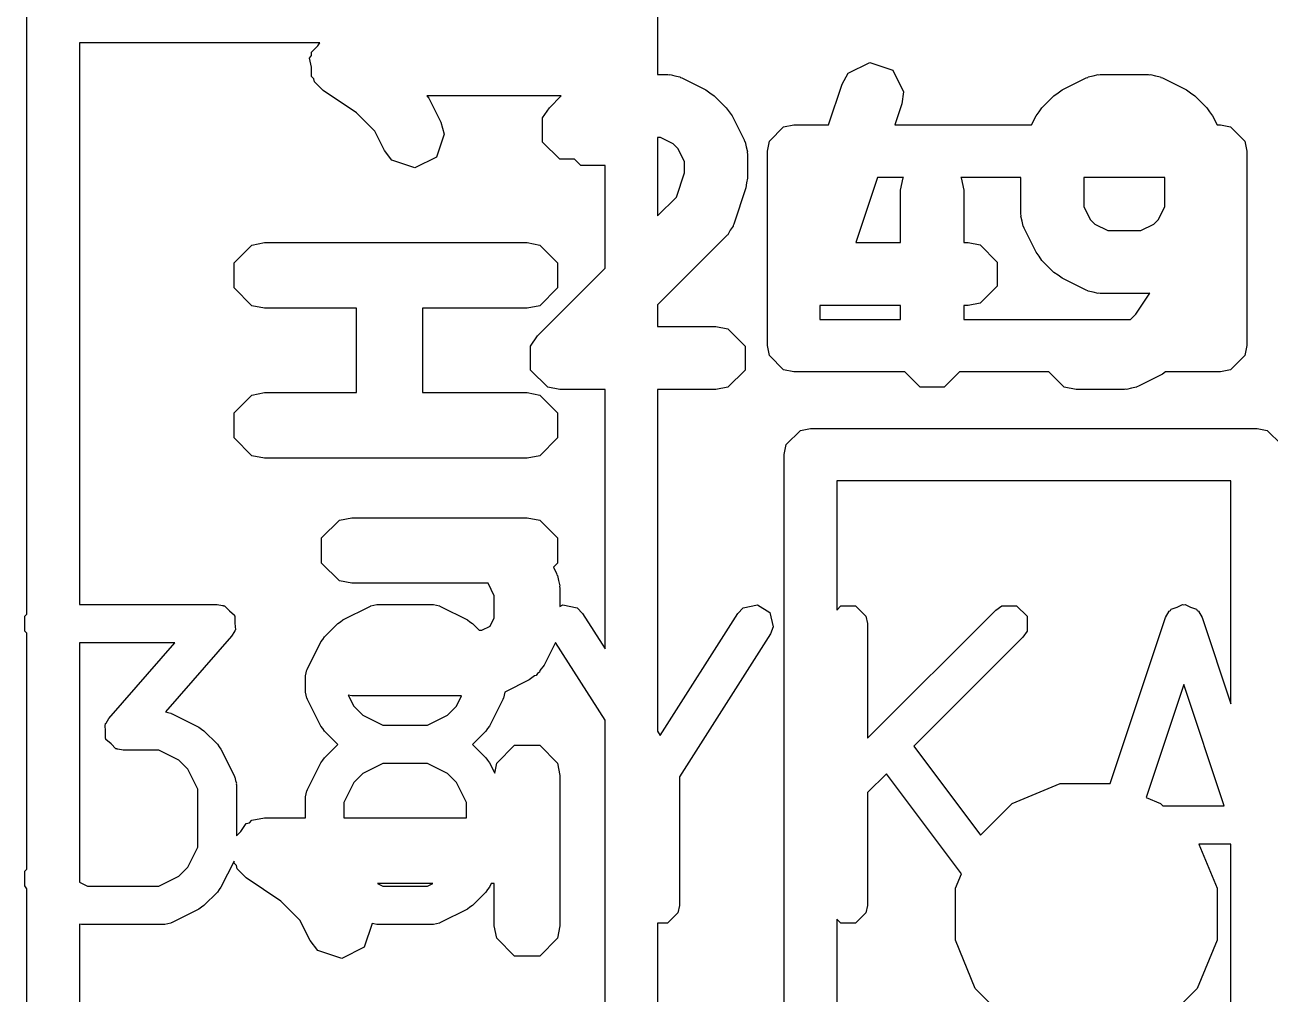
# Model space of a CAD drawing. Extents: x 95.1 to 121.9, y -82.3 to -63.1.
# Drawn here: x 107.986 to 110.355, y -77.861 to -76.016 of the extents above; entities that cross this region are included whole.
import ezdxf

# ---------------------------------------------------------------- set-up
doc = ezdxf.new("R2010")
doc.units = 0
doc.layers.add('BLACK', color=7, linetype='CONTINUOUS')

msp = doc.modelspace()

# ---------------------------------------------------------------- linework, layer by layer
at = {"layer": 'BLACK', "linetype": 'CONTINUOUS'}
for p, q in [((107.99, -77.138133), (107.99, -76)), ((109.19, -76), (109.19, -76.110417)), ((108.09, -76.05), (108.09, -77.119365)), ((108.547622, -76.05), (108.09, -76.05)), ((108.543737, -76.055827), (108.547622, -76.05)), ((108.527957, -76.079498), (108.531384, -76.074357)), ((108.531384, -76.068181), (108.543737, -76.055827)), ((108.531384, -76.074357), (108.531384, -76.068181)), ((108.531384, -76.096631), (108.527957, -76.079498)), ((108.531384, -76.114103), (108.531384, -76.096631)), ((109.552816, -76.108248), (109.59389, -76.087711)), ((109.59389, -76.087711), (109.637455, -76.102233)), ((108.535752, -76.118471), (108.531384, -76.114103)), ((108.536964, -76.124529), (108.535752, -76.118471)), ((108.553535, -76.141065), (108.536964, -76.124529)), ((109.19, -76.110417), (109.209571, -76.110417)), ((109.209571, -76.110417), (109.212518, -76.111003)), ((109.212518, -76.111003), (109.213824, -76.110568)), ((109.213824, -76.110568), (109.223097, -76.113107)), ((109.223097, -76.113107), (109.232532, -76.114984)), ((109.232532, -76.114984), (109.233505, -76.115957)), ((109.233505, -76.115957), (109.236403, -76.116751)), ((109.236403, -76.116751), (109.282119, -76.139608)), ((109.541222, -76.128586), (109.552816, -76.108248)), ((109.637455, -76.102233), (109.657992, -76.143307)), ((109.959882, -76.139608), (110.005597, -76.116751)), ((110.005597, -76.116751), (110.008494, -76.115957)), ((110.008494, -76.115957), (110.009468, -76.114984)), ((110.009468, -76.114984), (110.018902, -76.113107)), ((110.018902, -76.113107), (110.028176, -76.110568)), ((110.028176, -76.110568), (110.029481, -76.111003)), ((110.029481, -76.111003), (110.032429, -76.110417)), ((110.032429, -76.110417), (110.123857, -76.110417)), ((110.123857, -76.110417), (110.126804, -76.111003)), ((110.126804, -76.111003), (110.12811, -76.110568)), ((110.12811, -76.110568), (110.137383, -76.113107)), ((110.137383, -76.113107), (110.146818, -76.114984)), ((110.146818, -76.114984), (110.147791, -76.115957)), ((110.147791, -76.115957), (110.150689, -76.116751)), ((110.150689, -76.116751), (110.196405, -76.139608)), ((108.617161, -76.183482), (108.553535, -76.141065)), ((109.282119, -76.139608), (109.289724, -76.14551)), ((109.289724, -76.14551), (109.297712, -76.150848)), ((109.515217, -76.2066), (109.541222, -76.128586)), ((109.657992, -76.143307), (109.655064, -76.166534)), ((109.944288, -76.150847), (109.952285, -76.145503)), ((109.952285, -76.145503), (109.959882, -76.139608)), ((110.196405, -76.139608), (110.20401, -76.14551)), ((110.20401, -76.14551), (110.211998, -76.150848)), ((109.006817, -76.151142), (108.751201, -76.151142)), ((108.751201, -76.151142), (108.754767, -76.155737)), ((108.754767, -76.155737), (108.777625, -76.201451)), ((108.984288, -76.173705), (109.006817, -76.151175)), ((109.006817, -76.151175), (109.006817, -76.151142)), ((109.297712, -76.150848), (109.32057, -76.173705)), ((109.655064, -76.166534), (109.641709, -76.2066)), ((109.921431, -76.173705), (109.944288, -76.150847)), ((110.211998, -76.150848), (110.234856, -76.173705)), ((108.651791, -76.218113), (108.617161, -76.183482)), ((108.971281, -76.19317), (108.984288, -76.173705)), ((108.971281, -76.239092), (108.971281, -76.19317)), ((109.32057, -76.173705), (109.325913, -76.181701)), ((109.325913, -76.181701), (109.331809, -76.189298)), ((109.331809, -76.189298), (109.354666, -76.235012)), ((109.90154, -76.2066), (109.910191, -76.189298)), ((109.910191, -76.189298), (109.916093, -76.181693)), ((109.916093, -76.181693), (109.921431, -76.173705)), ((110.234856, -76.173705), (110.240199, -76.181701)), ((110.240199, -76.181701), (110.246095, -76.189298)), ((110.246095, -76.189298), (110.254746, -76.2066)), ((108.670295, -76.255119), (108.651791, -76.218113)), ((108.777625, -76.201451), (108.783809, -76.22403)), ((109.402806, -76.237466), (109.429866, -76.210406)), ((109.429866, -76.210406), (109.449, -76.2066)), ((109.449, -76.2066), (109.515217, -76.2066)), ((109.641709, -76.2066), (109.90154, -76.2066)), ((110.254746, -76.2066), (110.261, -76.2066)), ((110.261, -76.2066), (110.280134, -76.210406)), ((110.280134, -76.210406), (110.307194, -76.237466)), ((108.783809, -76.22403), (108.769288, -76.267596)), ((109.003753, -76.271564), (108.971281, -76.239092)), ((109.195407, -76.230417), (109.19, -76.230417)), ((109.19, -76.230417), (109.19, -76.379421)), ((109.219745, -76.242585), (109.195407, -76.230417)), ((109.22883, -76.251671), (109.219745, -76.242585)), ((109.354666, -76.235012), (109.355459, -76.23791)), ((109.355459, -76.23791), (109.356433, -76.238884)), ((109.356433, -76.238884), (109.358309, -76.248316)), ((109.399, -76.2566), (109.402806, -76.237466)), ((110.307194, -76.237466), (110.311, -76.2566)), ((108.684648, -76.273613), (108.670295, -76.255119)), ((109.241, -76.27601), (109.22883, -76.251671)), ((109.358309, -76.248316), (109.360849, -76.257592)), ((109.360849, -76.257592), (109.360413, -76.258897)), ((109.360413, -76.258897), (109.361, -76.261845)), ((109.361, -76.261845), (109.361, -76.30756)), ((109.399, -76.6266), (109.399, -76.2566)), ((110.311, -76.2566), (110.311, -76.6266)), ((108.728214, -76.288134), (108.684648, -76.273613)), ((108.769288, -76.267596), (108.728214, -76.288134)), ((109.031702, -76.271564), (109.003753, -76.271564)), ((109.043856, -76.283718), (109.031702, -76.271564)), ((109.089778, -76.283718), (109.043856, -76.283718)), ((109.09, -76.283496), (109.089778, -76.283718)), ((109.09, -76.479421), (109.09, -76.283496)), ((109.241, -76.297823), (109.241, -76.27601)), ((109.2257, -76.343721), (109.241, -76.297823)), ((109.361, -76.30756), (109.359123, -76.316993)), ((109.608375, -76.3066), (109.567103, -76.430417)), ((109.657852, -76.3066), (109.608375, -76.3066)), ((109.652429, -76.330417), (109.656996, -76.307456)), ((109.656996, -76.307456), (109.657852, -76.3066)), ((109.767006, -76.3066), (109.767862, -76.307456)), ((109.881, -76.3066), (109.767006, -76.3066)), ((109.767862, -76.307456), (109.772429, -76.330417)), ((109.881, -76.376131), (109.881, -76.3066)), ((110.001, -76.3066), (110.001, -76.361966)), ((110.155286, -76.3066), (110.001, -76.3066)), ((110.155286, -76.361966), (110.155286, -76.3066)), ((109.357921, -76.326534), (109.335064, -76.395105)), ((109.359123, -76.316993), (109.357921, -76.326534)), ((109.652429, -76.430417), (109.652429, -76.330417)), ((109.772429, -76.330417), (109.772429, -76.430417)), ((109.19, -76.379421), (109.2257, -76.343721)), ((109.881586, -76.379078), (109.881, -76.376131)), ((109.881151, -76.380384), (109.881586, -76.379078)), ((109.88369, -76.389659), (109.881151, -76.380384)), ((110.001, -76.361966), (110.013169, -76.386305)), ((110.143116, -76.386304), (110.155286, -76.361966)), ((109.328233, -76.407087), (109.32347, -76.415443)), ((109.333576, -76.399092), (109.328233, -76.407087)), ((109.335064, -76.395105), (109.333576, -76.397715)), ((109.333576, -76.397715), (109.333576, -76.399092)), ((109.885567, -76.399092), (109.88369, -76.389659)), ((109.88654, -76.400065), (109.885567, -76.399092)), ((109.887334, -76.402964), (109.88654, -76.400065)), ((109.910191, -76.448678), (109.887334, -76.402964)), ((110.013169, -76.386305), (110.022256, -76.395391)), ((110.022256, -76.395391), (110.046592, -76.40756)), ((110.046592, -76.40756), (110.109694, -76.40756)), ((110.109694, -76.40756), (110.13403, -76.395391)), ((110.13403, -76.395391), (110.143116, -76.386304)), ((108.417891, -76.435115), (108.441809, -76.430357)), ((108.441809, -76.430357), (108.941809, -76.430357)), ((108.941809, -76.430357), (108.965727, -76.435115)), ((109.320569, -76.418557), (109.19, -76.549126)), ((109.322238, -76.416058), (109.320569, -76.418557)), ((109.32347, -76.415443), (109.322238, -76.416058)), ((109.567103, -76.430417), (109.652429, -76.430417)), ((109.772429, -76.430417), (109.781, -76.430417)), ((109.781, -76.430417), (109.803961, -76.434984)), ((108.384067, -76.468939), (108.417891, -76.435115)), ((108.965727, -76.435115), (108.999551, -76.468939)), ((109.803961, -76.434984), (109.836433, -76.467456)), ((109.916093, -76.456282), (109.910191, -76.448678)), ((109.921431, -76.464271), (109.916093, -76.456282)), ((108.384067, -76.516775), (108.384067, -76.468939)), ((108.961431, -76.607991), (109.09, -76.479421)), ((108.999551, -76.468939), (108.999551, -76.516775)), ((109.836433, -76.467456), (109.836433, -76.513378)), ((109.944288, -76.487129), (109.921431, -76.464271)), ((109.952287, -76.492473), (109.944288, -76.487129)), ((109.959881, -76.498367), (109.952287, -76.492473)), ((110.005596, -76.521225), (109.959881, -76.498367)), ((108.417891, -76.550599), (108.384067, -76.516775)), ((108.999551, -76.516775), (108.965727, -76.550599)), ((109.836433, -76.513378), (109.803961, -76.54585)), ((110.008493, -76.522018), (110.005596, -76.521225)), ((110.009468, -76.522993), (110.008493, -76.522018)), ((110.018904, -76.524869), (110.009468, -76.522993)), ((110.028175, -76.527409), (110.018904, -76.524869)), ((110.029481, -76.526973), (110.028175, -76.527409)), ((110.032429, -76.52756), (110.029481, -76.526973)), ((110.123857, -76.52756), (110.032429, -76.52756)), ((110.100084, -76.566478), (110.126364, -76.527061)), ((110.126364, -76.527061), (110.123857, -76.52756)), ((108.441809, -76.555357), (108.417891, -76.550599)), ((108.965727, -76.550599), (108.941809, -76.555357)), ((109.19, -76.549126), (109.19, -76.590417)), ((109.652429, -76.550417), (109.499, -76.550417)), ((109.499, -76.550417), (109.499, -76.5766)), ((109.652429, -76.5766), (109.652429, -76.550417)), ((109.781, -76.550417), (109.772429, -76.550417)), ((109.772429, -76.550417), (109.772429, -76.5766)), ((109.803961, -76.54585), (109.781, -76.550417)), ((108.617404, -76.555357), (108.441809, -76.555357)), ((108.617404, -76.716071), (108.617404, -76.555357)), ((108.941809, -76.555357), (108.742404, -76.555357)), ((108.742404, -76.555357), (108.742404, -76.716071)), ((110.089963, -76.5766), (110.100084, -76.566478)), ((109.19, -76.590417), (109.301, -76.590417)), ((109.301, -76.590417), (109.323961, -76.594984)), ((109.323961, -76.594984), (109.356433, -76.627456)), ((109.499, -76.5766), (109.652429, -76.5766)), ((109.772429, -76.5766), (110.089963, -76.5766)), ((108.948424, -76.627456), (108.961431, -76.607991)), ((108.948424, -76.673378), (108.948424, -76.627456)), ((109.356433, -76.627456), (109.356433, -76.673378)), ((109.402806, -76.645734), (109.399, -76.6266)), ((109.429866, -76.672794), (109.402806, -76.645734)), ((110.307194, -76.645734), (110.280134, -76.672794)), ((110.311, -76.6266), (110.307194, -76.645734)), ((108.980896, -76.70585), (108.948424, -76.673378)), ((109.356433, -76.673378), (109.323961, -76.70585)), ((109.449, -76.6766), (109.429866, -76.672794)), ((109.660218, -76.6766), (109.449, -76.6766)), ((109.689468, -76.70585), (109.660218, -76.6766)), ((109.76464, -76.6766), (109.73539, -76.70585)), ((109.934503, -76.6766), (109.76464, -76.6766)), ((109.963753, -76.70585), (109.934503, -76.6766)), ((110.15069, -76.681226), (110.104976, -76.704083)), ((110.156649, -76.6766), (110.15069, -76.681226)), ((110.261, -76.6766), (110.156649, -76.6766)), ((110.280134, -76.672794), (110.261, -76.6766)), ((108.417891, -76.720829), (108.441809, -76.716071)), ((108.441809, -76.716071), (108.617404, -76.716071)), ((108.742404, -76.716071), (108.941809, -76.716071)), ((108.941809, -76.716071), (108.965727, -76.720829)), ((109.003857, -76.710417), (108.980896, -76.70585)), ((109.09, -76.710417), (109.003857, -76.710417)), ((109.09, -77.203718), (109.09, -76.710417)), ((109.301, -76.710417), (109.19, -76.710417)), ((109.19, -76.710417), (109.19, -77.36086)), ((109.323961, -76.70585), (109.301, -76.710417)), ((109.73539, -76.70585), (109.689468, -76.70585)), ((109.986714, -76.710417), (109.963753, -76.70585)), ((110.078143, -76.710417), (109.986714, -76.710417)), ((110.08109, -76.70983), (110.078143, -76.710417)), ((110.082396, -76.710266), (110.08109, -76.70983)), ((110.091671, -76.707726), (110.082396, -76.710266)), ((110.101104, -76.70585), (110.091671, -76.707726)), ((110.102077, -76.704876), (110.101104, -76.70585)), ((110.104976, -76.704083), (110.102077, -76.704876)), ((108.384067, -76.754653), (108.417891, -76.720829)), ((108.965727, -76.720829), (108.999551, -76.754653)), ((108.384067, -76.802489), (108.384067, -76.754653)), ((108.999551, -76.754653), (108.999551, -76.802489)), ((109.434606, -76.815066), (109.461666, -76.788006)), ((109.461666, -76.788006), (109.4808, -76.7842)), ((109.4808, -76.7842), (110.3308, -76.7842)), ((110.3308, -76.7842), (110.349934, -76.788006)), ((110.349934, -76.788006), (110.376994, -76.815066)), ((108.417891, -76.836313), (108.384067, -76.802489)), ((108.999551, -76.802489), (108.965727, -76.836313)), ((109.4308, -76.8342), (109.434606, -76.815066)), ((109.4308, -78.0342), (109.4308, -76.8342)), ((108.441809, -76.841071), (108.417891, -76.836313)), ((108.941809, -76.841071), (108.441809, -76.841071)), ((108.965727, -76.836313), (108.941809, -76.841071)), ((109.5308, -76.8842), (109.5308, -77.130042)), ((110.2808, -76.8842), (109.5308, -76.8842)), ((110.2808, -77.308721), (110.2808, -76.8842)), ((108.550734, -76.992748), (108.584558, -76.958924)), ((108.584558, -76.958924), (108.608476, -76.954166)), ((108.608476, -76.954166), (108.941809, -76.954166)), ((108.941809, -76.954166), (108.965727, -76.958924)), ((108.965727, -76.958924), (108.999551, -76.992748)), ((108.550734, -77.040584), (108.550734, -76.992748)), ((108.999551, -76.992748), (108.999551, -77.040584)), ((108.584558, -77.074408), (108.550734, -77.040584)), ((108.999551, -77.040584), (108.991804, -77.04833)), ((108.991804, -77.04833), (108.997711, -77.060144)), ((108.997711, -77.060144), (108.998537, -77.063163)), ((108.998537, -77.063163), (108.999551, -77.064177)), ((108.999551, -77.064177), (109.001505, -77.074004)), ((108.608476, -77.079166), (108.584558, -77.074408)), ((108.867468, -77.079166), (108.608476, -77.079166)), ((108.879309, -77.102848), (108.867468, -77.079166)), ((109.001505, -77.074004), (109.004151, -77.083665)), ((109.004151, -77.083665), (109.003698, -77.085023)), ((109.003698, -77.085023), (109.004309, -77.088095)), ((109.004309, -77.088095), (109.004309, -77.12348)), ((108.09, -77.119365), (108.352068, -77.119365)), ((108.352068, -77.119365), (108.362269, -77.121394)), ((108.650361, -77.121005), (108.656017, -77.119457)), ((108.656017, -77.119457), (108.656813, -77.119722)), ((108.656813, -77.119722), (108.65861, -77.119365)), ((108.65861, -77.119365), (108.76079, -77.119365)), ((108.76079, -77.119365), (108.762586, -77.119722)), ((108.762586, -77.119722), (108.763383, -77.119457)), ((108.763383, -77.119457), (108.769038, -77.121005)), ((108.879309, -77.144769), (108.879309, -77.102848)), ((109.004309, -77.12348), (109.009909, -77.119917)), ((109.009909, -77.119917), (109.037236, -77.12599)), ((109.352879, -77.125991), (109.380207, -77.119918)), ((109.380207, -77.119918), (109.403825, -77.134947)), ((110.178355, -77.124642), (110.188726, -77.119457)), ((110.188726, -77.119457), (110.191319, -77.120321)), ((110.191319, -77.120321), (110.193912, -77.119457)), ((110.193912, -77.119457), (110.204282, -77.124642)), ((107.986189, -77.141944), (107.99, -77.138133)), ((107.986189, -77.169938), (107.986189, -77.141944)), ((108.362269, -77.121394), (108.363786, -77.121293)), ((108.363786, -77.121293), (108.364381, -77.121814)), ((108.364381, -77.121814), (108.366065, -77.122149)), ((108.366065, -77.122149), (108.375167, -77.131251)), ((108.375167, -77.131251), (108.384854, -77.139727)), ((108.384854, -77.139727), (108.38494, -77.141024)), ((108.38494, -77.141024), (108.38586, -77.141944)), ((108.38586, -77.141944), (108.38586, -77.154818)), ((108.591162, -77.148771), (108.642253, -77.123226)), ((108.642253, -77.123226), (108.644019, -77.122742)), ((108.644019, -77.122742), (108.644613, -77.122149)), ((108.644613, -77.122149), (108.650361, -77.121005)), ((108.769038, -77.121005), (108.774787, -77.122149)), ((108.774787, -77.122149), (108.77538, -77.122742)), ((108.77538, -77.122742), (108.777147, -77.123226)), ((108.777147, -77.123226), (108.828238, -77.148771)), ((109.037236, -77.12599), (109.0471, -77.136304)), ((109.0471, -77.136304), (109.09, -77.203718)), ((109.195058, -77.368809), (109.343016, -77.136305)), ((109.343016, -77.136305), (109.352879, -77.125991)), ((109.403825, -77.134947), (109.409897, -77.162275)), ((109.5308, -77.130042), (109.538693, -77.122149)), ((109.538693, -77.122149), (109.566687, -77.122149)), ((109.566687, -77.122149), (109.586482, -77.141944)), ((109.586482, -77.141944), (109.589266, -77.155941)), ((109.589266, -77.37418), (109.833369, -77.130078)), ((109.833369, -77.130078), (109.845235, -77.122149)), ((109.845235, -77.122149), (109.873229, -77.122149)), ((109.873229, -77.122149), (109.893024, -77.141944)), ((109.893024, -77.141944), (109.893024, -77.169938)), ((110.15662, -77.144375), (110.163687, -77.131976)), ((110.163687, -77.131976), (110.166131, -77.130753)), ((110.166131, -77.130753), (110.167354, -77.128309)), ((110.167354, -77.128309), (110.178355, -77.124642)), ((110.204282, -77.124642), (110.215284, -77.128309)), ((110.215284, -77.128309), (110.216506, -77.130753)), ((110.216506, -77.130753), (110.218951, -77.131976)), ((110.218951, -77.131976), (110.226018, -77.144375)), ((108.38586, -77.154818), (108.386716, -77.16766)), ((108.556111, -77.181168), (108.581656, -77.155623)), ((108.581656, -77.155623), (108.586528, -77.152366)), ((108.586528, -77.152366), (108.591162, -77.148771)), ((108.828238, -77.148771), (108.832871, -77.152366)), ((108.832871, -77.152366), (108.837744, -77.155623)), ((108.837744, -77.155623), (108.850573, -77.168452)), ((108.855625, -77.168452), (108.871415, -77.160556)), ((108.871415, -77.160556), (108.879309, -77.144769)), ((109.409897, -77.162275), (109.404732, -77.175578)), ((109.589266, -77.155941), (109.589266, -77.37418)), ((110.051385, -77.460081), (110.15662, -77.144375)), ((110.226018, -77.144375), (110.2808, -77.308721)), ((107.99, -77.173749), (107.986189, -77.169938)), ((107.99, -77.623489), (107.99, -77.173749)), ((108.379594, -77.180027), (108.253525, -77.324104)), ((108.384785, -77.171012), (108.379594, -77.180027)), ((108.38586, -77.169938), (108.384785, -77.171012)), ((108.386716, -77.16766), (108.38586, -77.169146)), ((108.38586, -77.169146), (108.38586, -77.169938)), ((108.523714, -77.241764), (108.549259, -77.190674)), ((108.549259, -77.190674), (108.552854, -77.18604)), ((108.552854, -77.18604), (108.556111, -77.181168)), ((108.850573, -77.168452), (108.855625, -77.168452)), ((109.404732, -77.175578), (109.231634, -77.447588)), ((109.885095, -77.181804), (109.677619, -77.389278)), ((109.893024, -77.169938), (109.885095, -77.181804)), ((108.271463, -77.192517), (108.09, -77.192517)), ((108.09, -77.192517), (108.09, -77.648187)), ((108.145726, -77.336217), (108.271463, -77.192517)), ((108.995618, -77.191659), (108.973902, -77.235092)), ((109.09, -77.339973), (108.995618, -77.191659)), ((108.973902, -77.235092), (108.966271, -77.244923)), ((108.519853, -77.258121), (108.52021, -77.256324)), ((108.519853, -77.283666), (108.519853, -77.258121)), ((108.519945, -77.255528), (108.521493, -77.249872)), ((108.52021, -77.256324), (108.519945, -77.255528)), ((108.521493, -77.249872), (108.522637, -77.244124)), ((108.522637, -77.244124), (108.52323, -77.24353)), ((108.52323, -77.24353), (108.523714, -77.241764)), ((108.95578, -77.255414), (108.945951, -77.263044)), ((108.95895, -77.254358), (108.95578, -77.255414)), ((108.961689, -77.250828), (108.95895, -77.254358)), ((108.965216, -77.248091), (108.961689, -77.250828)), ((108.966271, -77.244923), (108.965216, -77.248091)), ((108.52021, -77.285462), (108.519853, -77.283666)), ((108.519945, -77.286259), (108.52021, -77.285462)), ((108.945951, -77.263044), (108.899444, -77.286297)), ((110.191319, -77.271604), (110.11962, -77.486701)), ((110.268298, -77.502542), (110.191319, -77.271604)), ((108.521493, -77.291914), (108.519945, -77.286259)), ((108.522637, -77.297663), (108.521493, -77.291914)), ((108.52323, -77.298256), (108.522637, -77.297663)), ((108.523714, -77.300023), (108.52323, -77.298256)), ((108.549259, -77.351114), (108.523714, -77.300023)), ((108.608476, -77.293452), (108.601523, -77.292068)), ((108.601523, -77.292068), (108.612035, -77.313092)), ((108.817184, -77.293452), (108.608476, -77.293452)), ((108.807364, -77.313092), (108.817184, -77.293452)), ((108.895686, -77.300023), (108.870141, -77.351114)), ((108.896169, -77.298256), (108.895686, -77.300023)), ((108.896763, -77.297663), (108.896169, -77.298256)), ((108.897906, -77.291914), (108.896763, -77.297663)), ((108.899444, -77.286297), (108.897906, -77.291914)), ((108.253525, -77.324104), (108.258135, -77.325366)), ((108.258135, -77.325366), (108.263884, -77.32651)), ((108.263884, -77.32651), (108.264477, -77.327103)), ((108.264477, -77.327103), (108.266244, -77.327587)), ((108.266244, -77.327587), (108.317335, -77.353132)), ((108.612035, -77.313092), (108.629183, -77.33024)), ((108.629183, -77.33024), (108.667245, -77.349271)), ((108.752155, -77.349271), (108.790216, -77.33024)), ((108.790216, -77.33024), (108.807364, -77.313092)), ((108.138604, -77.348584), (108.13946, -77.347097)), ((108.13946, -77.361424), (108.138604, -77.348584)), ((108.13946, -77.346305), (108.140536, -77.345228)), ((108.13946, -77.347097), (108.13946, -77.346305)), ((108.140536, -77.345228), (108.145726, -77.336217)), ((108.317335, -77.353132), (108.321968, -77.356727)), ((108.321968, -77.356727), (108.326841, -77.359984)), ((108.552854, -77.355747), (108.549259, -77.351114)), ((108.556111, -77.36062), (108.552854, -77.355747)), ((108.667245, -77.349271), (108.752155, -77.349271)), ((108.866545, -77.355747), (108.863289, -77.36062)), ((108.870141, -77.351114), (108.866545, -77.355747)), ((109.09, -78.15), (109.09, -77.339973)), ((108.13946, -77.374299), (108.13946, -77.361424)), ((108.140379, -77.375218), (108.13946, -77.374299)), ((108.140466, -77.376516), (108.140379, -77.375218)), ((108.150152, -77.384991), (108.140466, -77.376516)), ((108.326841, -77.359984), (108.352386, -77.385529)), ((108.581338, -77.385847), (108.556111, -77.36062)), ((108.863289, -77.36062), (108.838062, -77.385847)), ((109.19, -77.36086), (109.195058, -77.368809)), ((108.159255, -77.394094), (108.150152, -77.384991)), ((108.160938, -77.394428), (108.159255, -77.394094)), ((108.161534, -77.39495), (108.160938, -77.394428)), ((108.16305, -77.394848), (108.161534, -77.39495)), ((108.173252, -77.396878), (108.16305, -77.394848)), ((108.241252, -77.396878), (108.173252, -77.396878)), ((108.279313, -77.415908), (108.241252, -77.396878)), ((108.352386, -77.385529), (108.35564, -77.390398)), ((108.35564, -77.390398), (108.359238, -77.395035)), ((108.359238, -77.395035), (108.384782, -77.446124)), ((108.556111, -77.411074), (108.581338, -77.385847)), ((108.838062, -77.385847), (108.863289, -77.411074)), ((108.884067, -77.421319), (108.917891, -77.387495)), ((108.917891, -77.387495), (108.965727, -77.387495)), ((108.965727, -77.387495), (108.999551, -77.421319)), ((109.677619, -77.389278), (109.804388, -77.558303)), ((108.296462, -77.433057), (108.279313, -77.415908)), ((108.523714, -77.471671), (108.549259, -77.42058)), ((108.549259, -77.42058), (108.552854, -77.415946)), ((108.552854, -77.415946), (108.556111, -77.411074)), ((108.667245, -77.422423), (108.629183, -77.441453)), ((108.752155, -77.422423), (108.667245, -77.422423)), ((108.790216, -77.441453), (108.752155, -77.422423)), ((108.863289, -77.411074), (108.866545, -77.415946)), ((108.866545, -77.415946), (108.870141, -77.42058)), ((108.870141, -77.42058), (108.880208, -77.440715)), ((108.880208, -77.440715), (108.884067, -77.421319)), ((108.999551, -77.421319), (109.004309, -77.445237)), ((108.315492, -77.471117), (108.296462, -77.433057)), ((108.384782, -77.446124), (108.385265, -77.44789)), ((108.385265, -77.44789), (108.38586, -77.448485)), ((108.38586, -77.448485), (108.387004, -77.454236)), ((108.629183, -77.441453), (108.612035, -77.458601)), ((108.807364, -77.458601), (108.790216, -77.441453)), ((109.004309, -77.445237), (109.004309, -77.730951)), ((109.231634, -77.447588), (109.231634, -77.692389)), ((109.625367, -77.44153), (109.589266, -77.477632)), ((109.768163, -77.631924), (109.625367, -77.44153)), ((108.315492, -77.581573), (108.315492, -77.471117)), ((108.387004, -77.454236), (108.388552, -77.459889)), ((108.388552, -77.459889), (108.388286, -77.460685)), ((108.388286, -77.460685), (108.388644, -77.462482)), ((108.388644, -77.462482), (108.388644, -77.559598)), ((108.521493, -77.479779), (108.522637, -77.474031)), ((108.522637, -77.474031), (108.52323, -77.473437)), ((108.52323, -77.473437), (108.523714, -77.471671)), ((108.612035, -77.458601), (108.593005, -77.496662)), ((108.826395, -77.496662), (108.807364, -77.458601)), ((109.864685, -77.498007), (109.956247, -77.460081)), ((109.956247, -77.460081), (110.051385, -77.460081)), ((108.519853, -77.488028), (108.52021, -77.486231)), ((108.519853, -77.525594), (108.519853, -77.488028)), ((108.519945, -77.485435), (108.521493, -77.479779)), ((108.52021, -77.486231), (108.519945, -77.485435)), ((108.593005, -77.496662), (108.593005, -77.525594)), ((108.826395, -77.525594), (108.826395, -77.496662)), ((109.589266, -77.477632), (109.589266, -77.692389)), ((109.804388, -77.558303), (109.864685, -77.498007)), ((110.11962, -77.486701), (110.146915, -77.498007)), ((110.146915, -77.498007), (110.15145, -77.502542)), ((110.15145, -77.502542), (110.268298, -77.502542)), ((108.396937, -77.551305), (108.407032, -77.536164)), ((108.407032, -77.536164), (108.41334, -77.534902)), ((108.41334, -77.534902), (108.417891, -77.530352)), ((108.417891, -77.530352), (108.441809, -77.525594)), ((108.441809, -77.525594), (108.519853, -77.525594)), ((108.593005, -77.525594), (108.826395, -77.525594)), ((108.388644, -77.559598), (108.396937, -77.551305)), ((108.296462, -77.619633), (108.315492, -77.581573)), ((110.2808, -77.575694), (110.220145, -77.575694)), ((110.220145, -77.575694), (110.254919, -77.659647)), ((110.2808, -77.9842), (110.2808, -77.575694)), ((108.384067, -77.607996), (108.359238, -77.657655)), ((108.384067, -77.612012), (108.384067, -77.607996)), ((108.388617, -77.616562), (108.384067, -77.612012)), ((108.389879, -77.622871), (108.388617, -77.616562)), ((107.986189, -77.6273), (107.99, -77.623489)), ((107.986189, -77.655295), (107.986189, -77.6273)), ((108.241252, -77.655813), (108.279311, -77.636783)), ((108.279311, -77.636783), (108.296462, -77.619633)), ((108.40714, -77.640097), (108.389879, -77.622871)), ((108.473419, -77.684282), (108.40714, -77.640097)), ((109.756681, -77.659647), (109.768163, -77.631924)), ((107.99, -77.660999), (107.986189, -77.655295)), ((107.99, -78.2), (107.99, -77.660999)), ((108.09, -77.648187), (108.105251, -77.655813)), ((108.105251, -77.655813), (108.241252, -77.655813)), ((108.355639, -77.662291), (108.352387, -77.66716)), ((108.359238, -77.657655), (108.355639, -77.662291)), ((108.762593, -77.650594), (108.656807, -77.650594)), ((108.656807, -77.650594), (108.667245, -77.655813)), ((108.667245, -77.655813), (108.752155, -77.655813)), ((108.752155, -77.655813), (108.762593, -77.650594)), ((108.866542, -77.662291), (108.86329, -77.66716)), ((108.870141, -77.657655), (108.866542, -77.662291)), ((108.873671, -77.650594), (108.870141, -77.657655)), ((108.879309, -77.650594), (108.873671, -77.650594)), ((108.879309, -77.730951), (108.879309, -77.650594)), ((109.756681, -77.758753), (109.756681, -77.659647)), ((110.254919, -77.659647), (110.254919, -77.758753)), ((108.352387, -77.66716), (108.326842, -77.692707)), ((108.50949, -77.720353), (108.473419, -77.684282)), ((108.86329, -77.66716), (108.837745, -77.692707)), ((108.317335, -77.699559), (108.266244, -77.725104)), ((108.321962, -77.695967), (108.317335, -77.699559)), ((108.326842, -77.692707), (108.321962, -77.695967)), ((108.828238, -77.699559), (108.777147, -77.725104)), ((108.832865, -77.695967), (108.828238, -77.699559)), ((108.837745, -77.692707), (108.832865, -77.695967)), ((109.22885, -77.706386), (109.209055, -77.726181)), ((109.231634, -77.692389), (109.22885, -77.706386)), ((109.586482, -77.706386), (109.566687, -77.726181)), ((109.589266, -77.692389), (109.586482, -77.706386)), ((108.094023, -77.728873), (108.09, -77.727771)), ((108.09, -77.727771), (108.09, -78.15)), ((108.094819, -77.728607), (108.094023, -77.728873)), ((108.096616, -77.728965), (108.094819, -77.728607)), ((108.249887, -77.728965), (108.096616, -77.728965)), ((108.251683, -77.728607), (108.249887, -77.728965)), ((108.25248, -77.728873), (108.251683, -77.728607)), ((108.258135, -77.727324), (108.25248, -77.728873)), ((108.263884, -77.726181), (108.258135, -77.727324)), ((108.264477, -77.725587), (108.263884, -77.726181)), ((108.266244, -77.725104), (108.264477, -77.725587)), ((108.528764, -77.758901), (108.50949, -77.720353)), ((108.646965, -77.726648), (108.631881, -77.771901)), ((108.650361, -77.727324), (108.646965, -77.726648)), ((108.656017, -77.728873), (108.650361, -77.727324)), ((108.656813, -77.728607), (108.656017, -77.728873)), ((108.65861, -77.728965), (108.656813, -77.728607)), ((108.76079, -77.728965), (108.65861, -77.728965)), ((108.762586, -77.728607), (108.76079, -77.728965)), ((108.763383, -77.728873), (108.762586, -77.728607)), ((108.769038, -77.727324), (108.763383, -77.728873)), ((108.774787, -77.726181), (108.769038, -77.727324)), ((108.77538, -77.725587), (108.774787, -77.726181)), ((108.777147, -77.725104), (108.77538, -77.725587)), ((108.884067, -77.754869), (108.879309, -77.730951)), ((109.004309, -77.730951), (108.999551, -77.754869)), ((109.209055, -77.726181), (109.19, -77.726181)), ((109.19, -77.726181), (109.19, -78.2)), ((109.538693, -77.726181), (109.5308, -77.718288)), ((109.5308, -77.718288), (109.5308, -77.9842)), ((109.566687, -77.726181), (109.538693, -77.726181)), ((108.543716, -77.778166), (108.528764, -77.758901)), ((108.917891, -77.788693), (108.884067, -77.754869)), ((108.999551, -77.754869), (108.965727, -77.788693)), ((109.794607, -77.850315), (109.756681, -77.758753)), ((110.254919, -77.758753), (110.216993, -77.850315)), ((108.589095, -77.793293), (108.543716, -77.778166)), ((108.631881, -77.771901), (108.589095, -77.793293)), ((108.965727, -77.788693), (108.917891, -77.788693)), ((109.864685, -77.920393), (109.794607, -77.850315)), ((110.216993, -77.850315), (110.146915, -77.920393))]:
    msp.add_line(p, q, dxfattribs=at)

doc.saveas('drawing.dxf')
